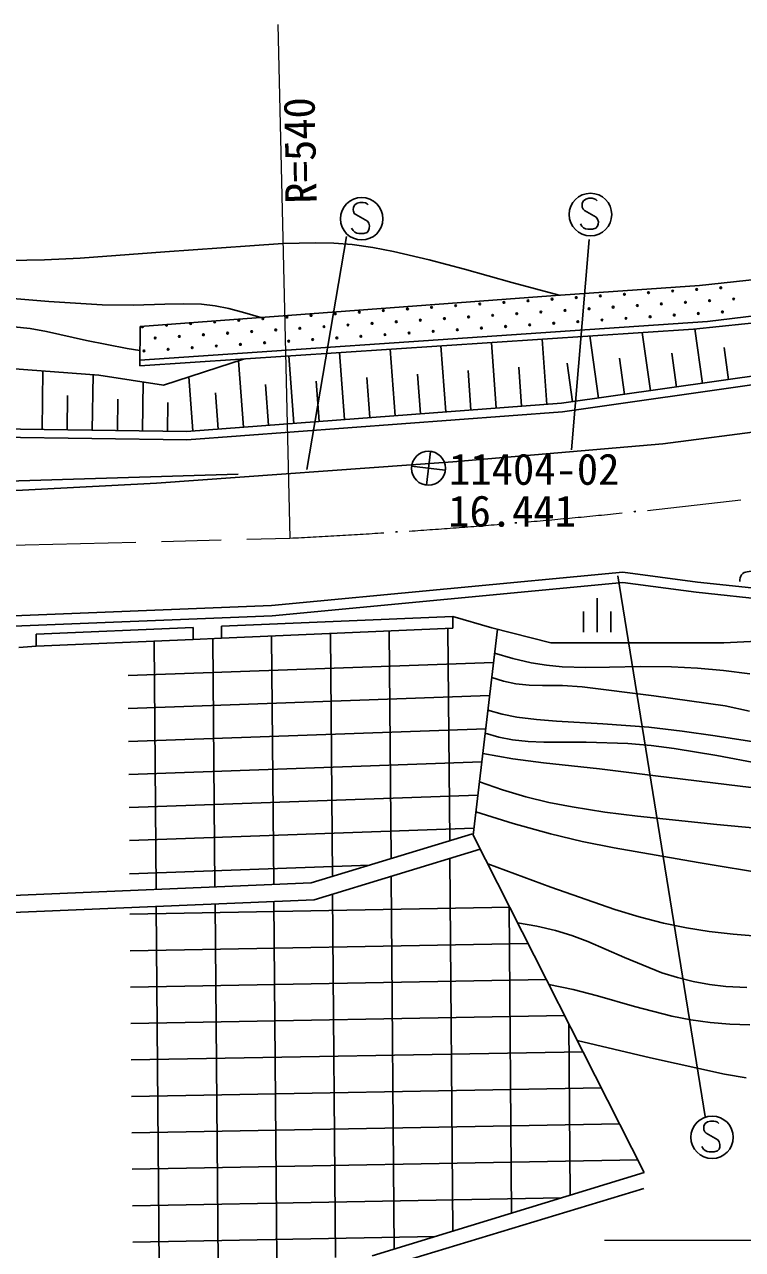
# Model space of a CAD drawing. Units: millimetres, scale not verified. Extents: x 40000 to 680000, y 20000 to 380000.
# Drawn here: x 392166 to 434199, y 235599 to 307357 of the extents above; entities that cross this region are included whole.
import ezdxf
from ezdxf.enums import TextEntityAlignment as Align

# ---------------------------------------------------------------- set-up
doc = ezdxf.new("R2010")
doc.units = ezdxf.units.MM
doc.header["$LTSCALE"] = 1000
doc.linetypes.add('CHAIN', pattern=[18.5, 12, -1.5, 3.5, -1.5])
for name, color, linetype, lineweight in [('M-BGD', 7, 'Continuous', 25), ('M-BMK', 2, 'CHAIN', 13), ('M-BMK-HTXT', 7, 'Continuous', 13)]:
    doc.layers.add(name, color=color, linetype=linetype, lineweight=lineweight)
doc.styles.add('ＭＳ ゴシック', font='')
doc.styles.get('ＭＳ ゴシック').set_extended_font_data('MS Gothic')

msp = doc.modelspace()

# ---------------------------------------------------------------- linework, layer by layer
at = {"layer": 'M-BGD'}
for p, q in [((425037, 297131), (424900, 297037)), ((425200, 297175), (425037, 297131)), ((425393, 297175), (425200, 297175)), ((425525, 297150), (425393, 297175)), ((425618, 297106), (425525, 297150)), ((425687, 297031), (425618, 297106)), ((411422, 296654), (411416, 296510)), ((411416, 296510), (411422, 296416)), ((411503, 296791), (411422, 296654)), ((411422, 296416), (411472, 296291)), ((411641, 296885), (411503, 296791)), ((411803, 296929), (411641, 296885)), ((411997, 296929), (411803, 296929)), ((412128, 296904), (411997, 296929)), ((412222, 296860), (412128, 296904)), ((412291, 296785), (412222, 296860)), ((424818, 296900), (424812, 296756)), ((424812, 296756), (424818, 296662)), ((424900, 297037), (424818, 296900)), ((424818, 296662), (424868, 296537)), ((424868, 296537), (424956, 296468)), ((424956, 296468), (425637, 296075)), ((411472, 296291), (411560, 296223)), ((411560, 296223), (412241, 295829)), ((412241, 295829), (412316, 295716)), ((412316, 295716), (412366, 295560)), ((424793, 295537), (424706, 295681)), ((425637, 296075), (425712, 295962)), ((425750, 295656), (425706, 295537)), ((425712, 295962), (425762, 295806)), ((425762, 295806), (425750, 295656)), ((411015, 294945), (408692, 281288)), ((411397, 295291), (411310, 295435)), ((411497, 295198), (411397, 295291)), ((411616, 295141), (411497, 295198)), ((411741, 295123), (411616, 295141)), ((412028, 295123), (411741, 295123)), ((412222, 295179), (412028, 295123)), ((412310, 295291), (412222, 295179)), ((412353, 295410), (412310, 295291)), ((412366, 295560), (412353, 295410)), ((424893, 295443), (424793, 295537)), ((425012, 295387), (424893, 295443)), ((425137, 295368), (425012, 295387)), ((425425, 295368), (425137, 295368)), ((425618, 295425), (425425, 295368)), ((425706, 295537), (425618, 295425)), ((400387, 294035), (405364, 294401)), ((405364, 294401), (407281, 294519)), ((407281, 294519), (409200, 294576)), ((409200, 294576), (410276, 294550)), ((410276, 294550), (411348, 294463)), ((411348, 294463), (412554, 294295)), ((412554, 294295), (413763, 294066)), ((425231, 294757), (424183, 282440)), ((391270, 293526), (393342, 293563)), ((393342, 293563), (395419, 293660)), ((395419, 293660), (400387, 294035)), ((413763, 294066), (415849, 293573)), ((415849, 293573), (417927, 293021)), ((417927, 293021), (420688, 292253)), ((431689, 292059), (442330, 293258)), ((420688, 292253), (423464, 291493)), ((422972, 291459), (431689, 292059)), ((390503, 291386), (393599, 291129)), ((398933, 289668), (422972, 291459)), ((393599, 291129), (396708, 290931)), ((396708, 290931), (398546, 290921)), ((398546, 290921), (400389, 290971)), ((400389, 290971), (401460, 291000)), ((401460, 291000), (402534, 290969)), ((402534, 290969), (403331, 290874)), ((403331, 290874), (404130, 290719)), ((404130, 290719), (405070, 290476)), ((441673, 291115), (432147, 289963)), ((405070, 290476), (406004, 290195)), ((432147, 289963), (424113, 289420)), ((431323, 289517), (439531, 290371)), ((391535, 289653), (392493, 289548)), ((392493, 289548), (393445, 289383)), ((393445, 289383), (395803, 288850)), ((398909, 287364), (398933, 289668)), ((398909, 287364), (431323, 289517)), ((424113, 289420), (398912, 287687)), ((428816, 285904), (428335, 289318)), ((431860, 286332), (431410, 289526)), ((395803, 288850), (398179, 288376)), ((416825, 284661), (416540, 288535)), ((419786, 284883), (419504, 288732)), ((422748, 285106), (422467, 288929)), ((423609, 285171), (448893, 288786)), ((425772, 285475), (425259, 289114)), ((398179, 288376), (398543, 288314)), ((398543, 288314), (398918, 288253)), ((400294, 286239), (405037, 287771)), ((407940, 283993), (407650, 287945)), ((410902, 284215), (410613, 288142)), ((413863, 284438), (413577, 288338)), ((448973, 288292), (423664, 284674)), ((427294, 285689), (426996, 287805)), ((430338, 286118), (430059, 288100)), ((433383, 286547), (433117, 288430)), ((390034, 287308), (396518, 286809)), ((393194, 283639), (393244, 287061)), ((404978, 283770), (404693, 287660)), ((418305, 284772), (418135, 287089)), ((421267, 284995), (421098, 287294)), ((424250, 285260), (423933, 287511)), ((396132, 283597), (396179, 286835)), ((396518, 286809), (400294, 286239)), ((399071, 283556), (399112, 286418)), ((402017, 283547), (401784, 286720)), ((409421, 284104), (409247, 286474)), ((412382, 284327), (412210, 286679)), ((415344, 284549), (415173, 286884)), ((394663, 283618), (394692, 285617)), ((403498, 283659), (403341, 285789)), ((406459, 283881), (406284, 286269)), ((397601, 283577), (397628, 285414)), ((400540, 283535), (400564, 285212)), ((401647, 283519), (423609, 285171)), ((423664, 284674), (401663, 283019)), ((429538, 282797), (441682, 284382)), ((389486, 283691), (401647, 283519)), ((401663, 283019), (389462, 283192)), ((417244, 281741), (429538, 282797)), ((415926, 282352), (415700, 280374)), ((399891, 280492), (417244, 281741)), ((414824, 281476), (416802, 281250)), ((348737, 279325), (404666, 281016)), ((388990, 279916), (399891, 280492)), ((406623, 273323), (427196, 275274)), ((426901, 275064), (432011, 243384)), ((427196, 275274), (431556, 274698)), ((427185, 274671), (406664, 272724)), ((431484, 274103), (427185, 274671)), ((431556, 274698), (440089, 273768)), ((425688, 273760), (425688, 271760)), ((440041, 273170), (431484, 274103)), ((389646, 272634), (406623, 273323)), ((406664, 272724), (389671, 272034)), ((403704, 272110), (417243, 272688)), ((417243, 272688), (417243, 271987)), ((417243, 272688), (419526, 272022)), ((424888, 272965), (424888, 271765)), ((426488, 272965), (426488, 271765)), ((392841, 271647), (402033, 272039)), ((402033, 272039), (402033, 271338)), ((403704, 272110), (403704, 271410)), ((417243, 271987), (403704, 271410)), ((416954, 271975), (417058, 259542)), ((419526, 272022), (422981, 271137)), ((392841, 271647), (392841, 270946)), ((402033, 271338), (392841, 270946)), ((402033, 271338), (403704, 271410)), ((403194, 271388), (403315, 256834)), ((406634, 271535), (406755, 256978)), ((410074, 271681), (410192, 257449)), ((413514, 271828), (413625, 258496)), ((418428, 259876), (419853, 271938)), ((433115, 271137), (448608, 271952)), ((391840, 270862), (392841, 270946)), ((399754, 271241), (399875, 256690)), ((419687, 270531), (420753, 270217)), ((422981, 271137), (433115, 271137)), ((398225, 269227), (419624, 269994)), ((420753, 270217), (421828, 269962)), ((421828, 269962), (422729, 269820)), ((422729, 269820), (423640, 269738)), ((419519, 269113), (420217, 268897)), ((423640, 269738), (425027, 269697)), ((425027, 269697), (426423, 269716)), ((426423, 269716), (428235, 269754)), ((428235, 269754), (430051, 269733)), ((430051, 269733), (431568, 269653)), ((431568, 269653), (433079, 269513)), ((433079, 269513), (434625, 269327)), ((420217, 268897), (420925, 268741)), ((420925, 268741), (421705, 268660)), ((421705, 268660), (422496, 268639)), ((422496, 268639), (423652, 268631)), ((423652, 268631), (424811, 268562)), ((424811, 268562), (429000, 268034)), ((398241, 267291), (419394, 268050)), ((429000, 268034), (433193, 267445)), ((419292, 267187), (420134, 266957)), ((420134, 266957), (420993, 266785)), ((433193, 267445), (434616, 267128)), ((420993, 266785), (422142, 266636)), ((422142, 266636), (423311, 266545)), ((423311, 266545), (426022, 266399)), ((426022, 266399), (428717, 266193)), ((398257, 265356), (419164, 266105)), ((419133, 265840), (419930, 265618)), ((419930, 265618), (420739, 265455)), ((428717, 266193), (430663, 265966)), ((430663, 265966), (432602, 265680)), ((432602, 265680), (435478, 265232)), ((420739, 265455), (421652, 265354)), ((421652, 265354), (422573, 265313)), ((422573, 265313), (425039, 265310)), ((425039, 265310), (427492, 265246)), ((427492, 265246), (428845, 265130)), ((428845, 265130), (430194, 264955)), ((430194, 264955), (432688, 264538)), ((398273, 263420), (418934, 264161)), ((418992, 264651), (420762, 264347)), ((420762, 264347), (422542, 264103)), ((422542, 264103), (425830, 263756)), ((432688, 264538), (435180, 264060)), ((425830, 263756), (429112, 263349)), ((418797, 263001), (420147, 262533)), ((429112, 263349), (434060, 262739)), ((434060, 262739), (439020, 262146)), ((398289, 261485), (418705, 262217)), ((420147, 262533), (421522, 262119)), ((421522, 262119), (422860, 261792)), ((418589, 261234), (420765, 260563)), ((422860, 261792), (424223, 261521)), ((424223, 261521), (426133, 261220)), ((426133, 261220), (428054, 260978)), ((420765, 260563), (422957, 259950)), ((428054, 260978), (432699, 260492)), ((432699, 260492), (437352, 260065)), ((398305, 259549), (418475, 260272)), ((408945, 257069), (418391, 259949)), ((428434, 240118), (418428, 259876)), ((422957, 259950), (424812, 259508)), ((424812, 259508), (426691, 259122)), ((426691, 259122), (431609, 258272)), ((418850, 259043), (409115, 256075)), ((417066, 258500), (417248, 236680)), ((398321, 257614), (412385, 258118)), ((419282, 258191), (422988, 256826)), ((431609, 258272), (436532, 257438)), ((376338, 255708), (408945, 257069)), ((413634, 257453), (413816, 235625)), ((410201, 256407), (410379, 235123)), ((422988, 256826), (426731, 255511)), ((409115, 256075), (376298, 254705)), ((398341, 255234), (420572, 255643)), ((399883, 255690), (400059, 234624)), ((403323, 255834), (403499, 234790)), ((406763, 255977), (406939, 234957)), ((420531, 255724), (420681, 237735)), ((426731, 255511), (428149, 255088)), ((428149, 255088), (429582, 254723)), ((421033, 254733), (422155, 254540)), ((422155, 254540), (423261, 254289)), ((423261, 254289), (424211, 253993)), ((429582, 254723), (430912, 254444)), ((430912, 254444), (432253, 254224)), ((432253, 254224), (433651, 254063)), ((433651, 254063), (435055, 253961)), ((398359, 253101), (421642, 253529)), ((424211, 253993), (425144, 253639)), ((425144, 253639), (427297, 252700)), ((427297, 252700), (429481, 251814)), ((398377, 250967), (422713, 251415)), ((429481, 251814), (430393, 251523)), ((430393, 251523), (431321, 251291)), ((431321, 251291), (432264, 251122)), ((422860, 251125), (424288, 250824)), ((424288, 250824), (425709, 250463)), ((425709, 250463), (427878, 249839)), ((432264, 251122), (433229, 251012)), ((433229, 251012), (434450, 250944)), ((427878, 249839), (430068, 249273)), ((398395, 248834), (423784, 249301)), ((430068, 249273), (431176, 249053)), ((431176, 249053), (432302, 248891)), ((424030, 248815), (424113, 238790)), ((432302, 248891), (433463, 248791)), ((433463, 248791), (434631, 248751)), ((424520, 247848), (428814, 246831)), ((398412, 246700), (424854, 247187)), ((428814, 246831), (433146, 245868)), ((433146, 245868), (434417, 245661)), ((398430, 244567), (425925, 245073)), ((398448, 242433), (426995, 242958)), ((431937, 242847), (431930, 242703)), ((431930, 242703), (431937, 242609)), ((432018, 242984), (431937, 242847)), ((431937, 242609), (431987, 242484)), ((432155, 243078), (432018, 242984)), ((432318, 243122), (432155, 243078)), ((432512, 243122), (432318, 243122)), ((432643, 243097), (432512, 243122)), ((432737, 243053), (432643, 243097)), ((432805, 242978), (432737, 243053)), ((431987, 242484), (432074, 242416)), ((432074, 242416), (432755, 242022)), ((432755, 242022), (432830, 241909)), ((432830, 241909), (432880, 241753)), ((431912, 241484), (431824, 241628)), ((432012, 241391), (431912, 241484)), ((432130, 241334), (432012, 241391)), ((432255, 241316), (432130, 241334)), ((432543, 241316), (432255, 241316)), ((432737, 241372), (432543, 241316)), ((432824, 241484), (432737, 241372)), ((432868, 241603), (432824, 241484)), ((432880, 241753), (432868, 241603)), ((398466, 240300), (428066, 240844)), ((412520, 235227), (428434, 240118)), ((412962, 234486), (428427, 239178)), ((423585, 238628), (398484, 238166)), ((398501, 236033), (416200, 236358))]:
    msp.add_line(p, q, dxfattribs=at)
msp.add_lwpolyline([(434050, 274736), (434046, 274829), (434061, 274935), (434101, 275042), (434149, 275115), (434219, 275191), (434304, 275248), (434387, 275283), (434473, 275303), (434967, 275375)], dxfattribs=at)
for centre, radius in [((411903, 295979), 1244), ((425300, 296225), 1244), ((424464, 291363), 49.8), ((425875, 291458), 49.8), ((427286, 291553), 49.8), ((428697, 291648), 49.8), ((430108, 291744), 49.8), ((431519, 291839), 49.8), ((432930, 291934), 49.8), ((413176, 290601), 49.8), ((414587, 290696), 49.8), ((415998, 290791), 49.8), ((417409, 290886), 49.8), ((418820, 290982), 49.8), ((420231, 291077), 49.8), ((421642, 291172), 49.8), ((423053, 291267), 49.8), ((423806, 290609), 49.8), ((425217, 290705), 49.8), ((426628, 290800), 49.8), ((428039, 290895), 49.8), ((429450, 290990), 49.8), ((430861, 291086), 49.8), ((432272, 291181), 49.8), ((433683, 291276), 49.8), ((403299, 289934), 49.8), ((404710, 290029), 49.8), ((406121, 290124), 49.8), ((407532, 290219), 49.8), ((408943, 290315), 49.8), ((410354, 290410), 49.8), ((411765, 290505), 49.8), ((413929, 289943), 49.8), ((415340, 290038), 49.8), ((416751, 290133), 49.8), ((418162, 290228), 49.8), ((419573, 290324), 49.8), ((420984, 290419), 49.8), ((422395, 290514), 49.8), ((423149, 289856), 49.8), ((424560, 289952), 49.8), ((425971, 290047), 49.8), ((427382, 290142), 49.8), ((428793, 290237), 49.8), ((430204, 290333), 49.8), ((431615, 290428), 49.8), ((433026, 290523), 49.8), ((402641, 289181), 49.8), ((404052, 289276), 49.8), ((405463, 289371), 49.8), ((406874, 289466), 49.8), ((408285, 289562), 49.8), ((409696, 289657), 49.8), ((411107, 289752), 49.8), ((412518, 289847), 49.8), ((413272, 289190), 49.8), ((414683, 289285), 49.8), ((416094, 289380), 49.8), ((417505, 289475), 49.8), ((418916, 289571), 49.8), ((420327, 289666), 49.8), ((421738, 289761), 49.8), ((399819, 288990), 49.8), ((401230, 289085), 49.8), ((401984, 288427), 49.8), ((403395, 288523), 49.8), ((404806, 288618), 49.8), ((406217, 288713), 49.8), ((407628, 288808), 49.8), ((409039, 288904), 49.8), ((410450, 288999), 49.8), ((411861, 289094), 49.8), ((399162, 288237), 49.8), ((400573, 288332), 49.8), ((415813, 281363), 995), ((432418, 242172), 1244)]:
    msp.add_circle(centre, radius, dxfattribs=at)
for centre, radius, start, end in [((399066, 289648), 49.8, 147.6347, 40.8905), ((400477, 289743), 49.8, 131.58249, 56.9427), ((401888, 289838), 49.8, 100.58899, 87.93621), ((389102, 651873), 375064, 275.92738, 275.94492), ((389102, 651873), 375064, 274.85805, 274.87556), ((389102, 651873), 375064, 273.7887, 273.80623)]:
    msp.add_arc(centre, radius, start, end, dxfattribs=at)
at = {"layer": 'M-BMK'}
msp.add_line((368192, 276271), (407699, 277270), dxfattribs=at)
for start, end in [(276.05009, 276.89154), (274.98074, 275.8222), (273.91141, 274.75285), (272.84207, 273.68352)]:
    msp.add_arc((389102, 651873), 375064, start, end, dxfattribs=at)
at = {"layer": 'M-BMK-HTXT'}
for p, q in [((407002, 307357), (407699, 277270)), ((426122, 236147), (566389, 236147))]:
    msp.add_line(p, q, dxfattribs=at)

# ---------------------------------------------------------------- texts
at = {"layer": 'M-BGD', "style": 'ＭＳ ゴシック'}
msp.add_text('R=540', height=1833, rotation=91.2, dxfattribs=at).set_placement((409825, 296892), align=Align.BOTTOM_LEFT)
for s, p in [('11404-02', (417020, 279843)), ('16.441', (416971, 277393))]:
    msp.add_text(s, height=1833, dxfattribs=at).set_placement(p, align=Align.BOTTOM_LEFT)

doc.saveas('drawing.dxf')
